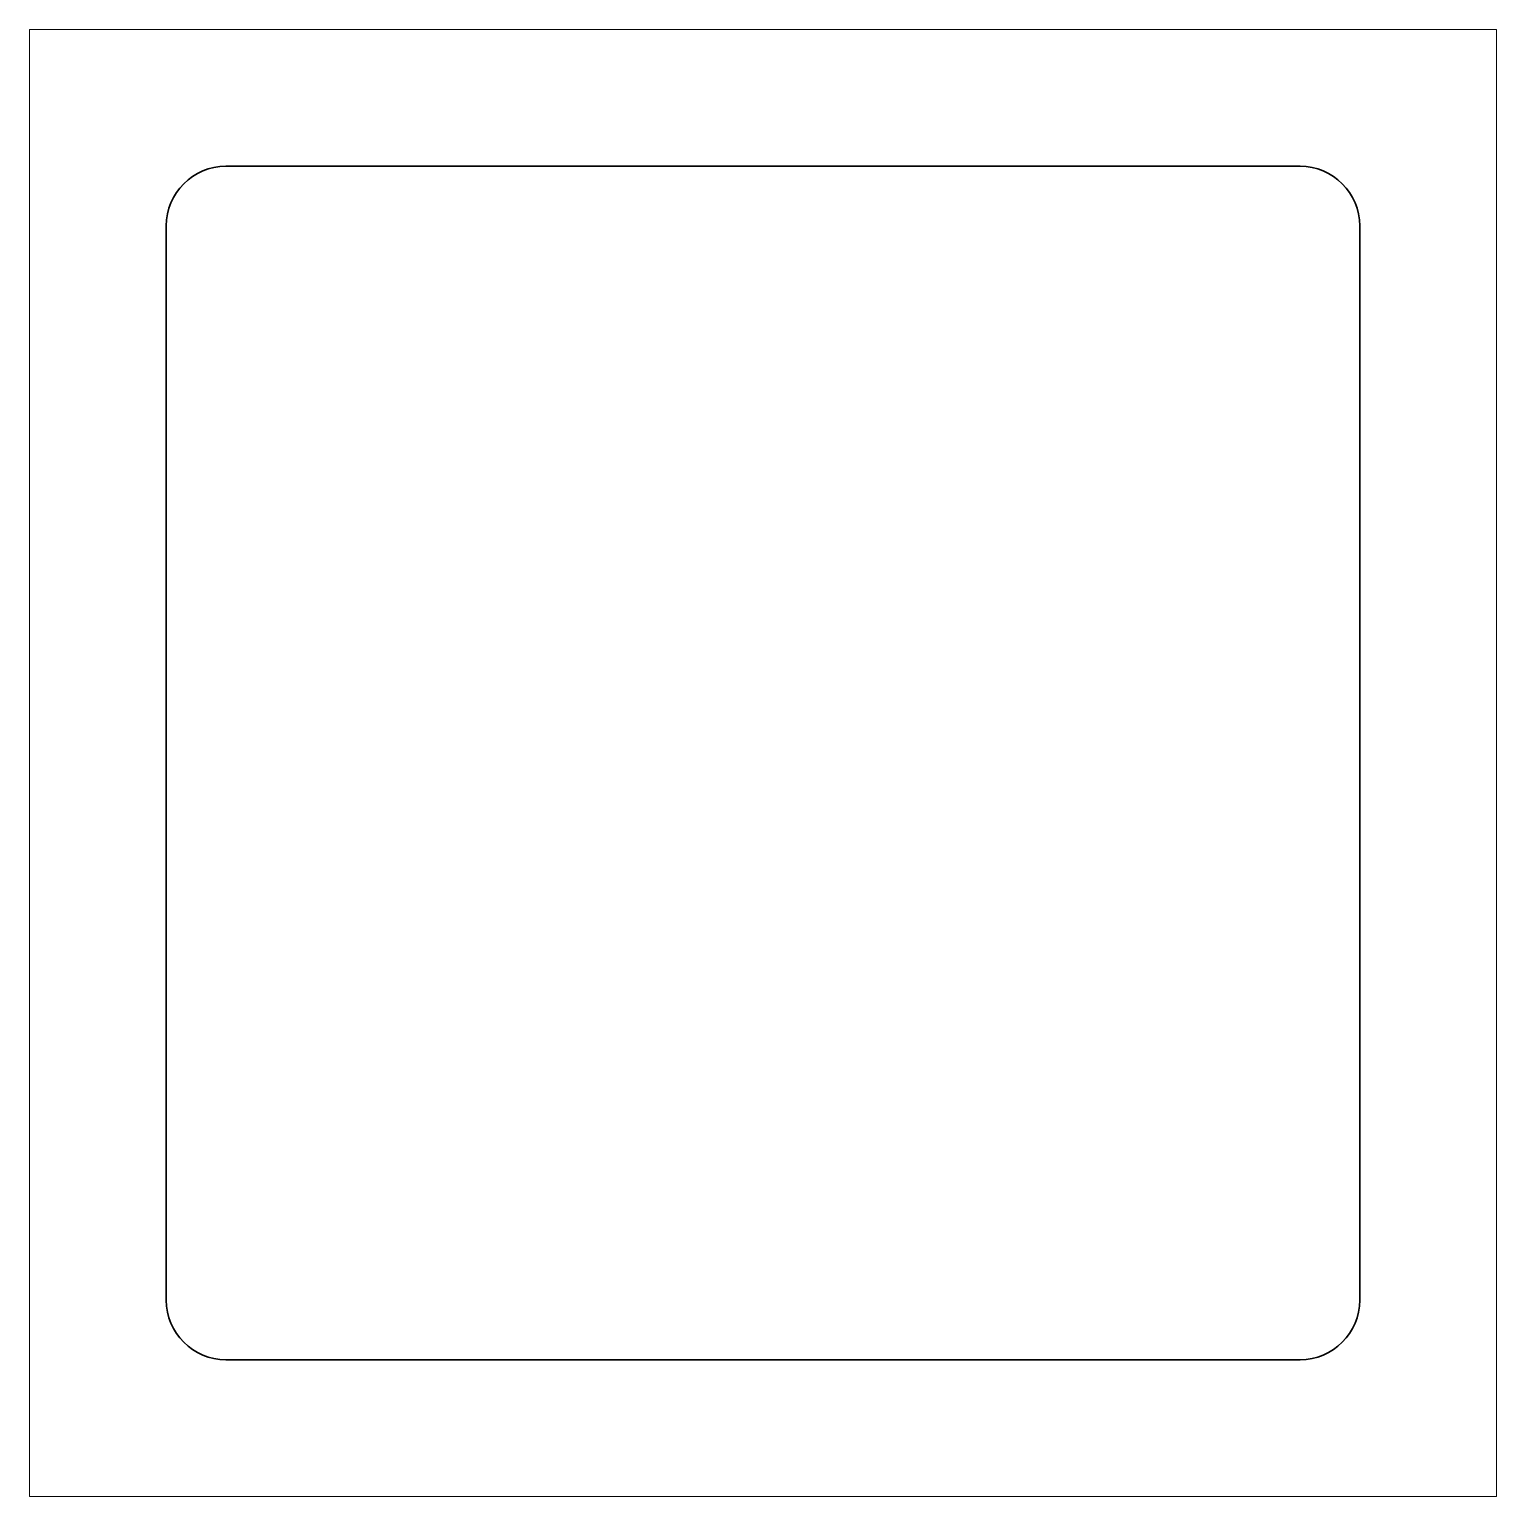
# Paper-space layout 'Layout1' of a CAD drawing. Header units: millimetres. Extents: x 0 to 300, y 0 to 300.
# The model-space entities are those that its viewports show. They can reach past a viewport. Long polylines and large blocks are cut down to what shows.
import ezdxf

# ---------------------------------------------------------------- set-up
doc = ezdxf.new("R2010")
doc.units = ezdxf.units.MM

msp = doc.modelspace()

# ---------------------------------------------------------------- linework, layer by layer
at = {"color": 18, "linetype": 'Continuous', "lineweight": 35, "true_color": 0x000000}
msp.add_open_spline([(272, 259.8), (272, 259.8), (272, 40.2), (272, 40.2), (272, 33.47), (266.53, 28), (259.8, 28), (259.8, 28), (40.2, 28), (40.2, 28), (33.47, 28), (28, 33.47), (28, 40.2), (28, 40.2), (28, 259.8), (28, 259.8), (28, 266.53), (33.47, 272), (40.2, 272), (40.2, 272), (259.8, 272), (259.8, 272), (266.53, 272), (272, 266.53), (272, 259.8)], degree=3, knots=[0, 0, 0, 0, 1, 1, 1, 2, 2, 2, 3, 3, 3, 4, 4, 4, 5, 5, 5, 6, 6, 6, 7, 7, 7, 8, 8, 8, 8], dxfattribs=at)

psp = doc.layouts.get("Layout1")

# ---------------------------------------------------------------- viewports
at = {"layer": '0'}
psp.add_viewport(center=(150, 150), size=(300, 300), view_center_point=(150, 150), view_height=300, dxfattribs=at)

doc.saveas('drawing.dxf')
